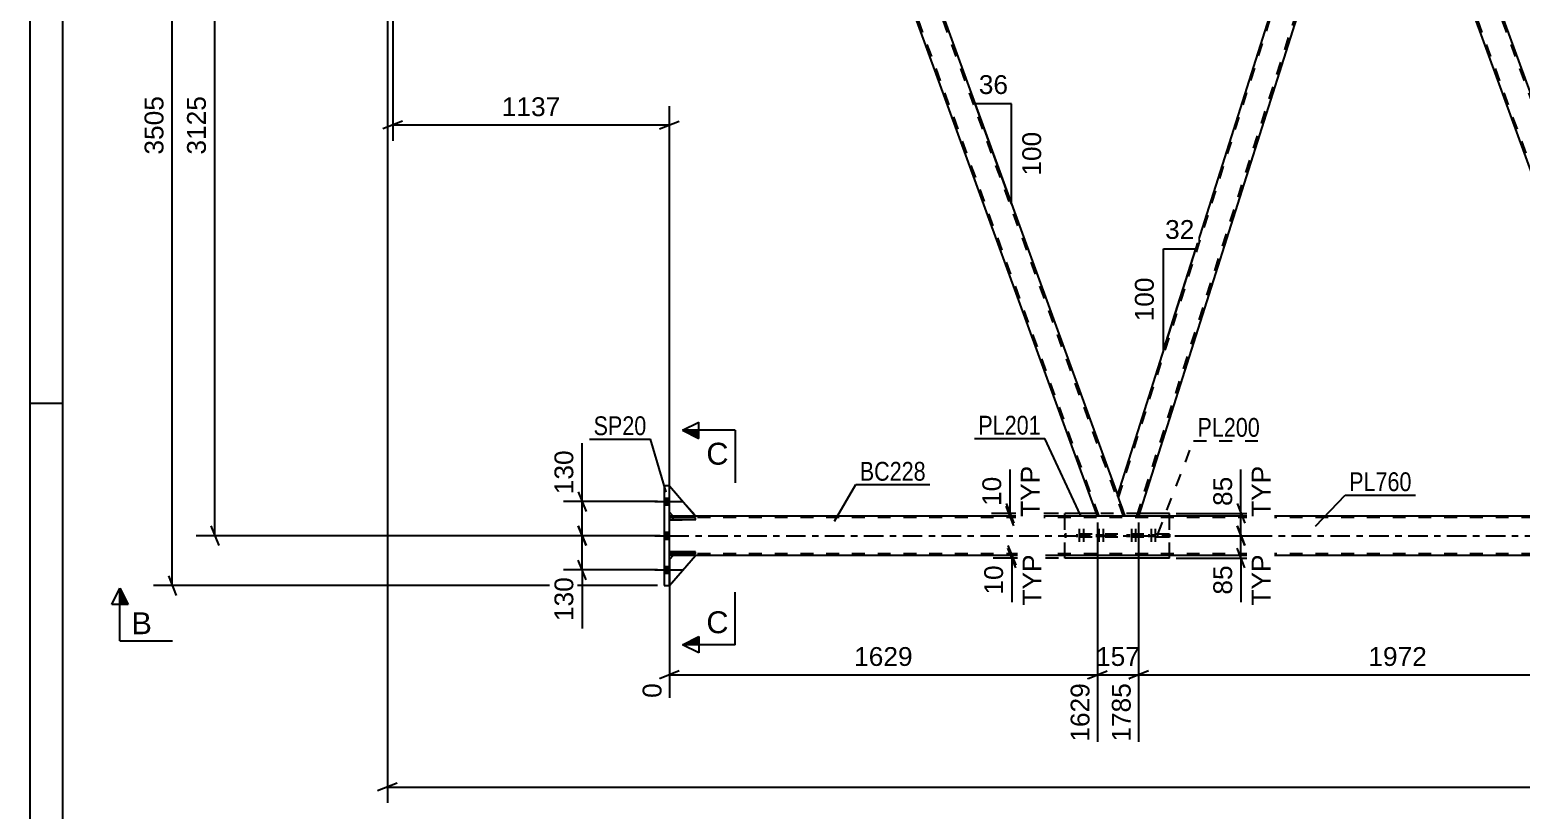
# Model space of a CAD drawing. Header units: millimetres. Extents: x -55 to 786, y -403 to 191.
# Drawn here: x -55.1 to 171.9, y -166.8 to -47.9 of the extents above; entities that cross this region are included whole.
import ezdxf

# ---------------------------------------------------------------- set-up
doc = ezdxf.new("R2010")
doc.units = ezdxf.units.MM
doc.linetypes.add('DXK_LINE_DOT2', pattern=[3.9198, 1.9599, -1.9599])
doc.linetypes.add('DXK_LINE_DOT3', pattern=[5.9187, 2.979, -0.9799, 0.9799, -0.9799])
doc.styles.add('Arial', font='ARIAL.TTF', dxfattribs={"height": 0.2})
doc.styles.add('Arial Narrow', font='ARIALN.TTF', dxfattribs={"height": 0.2})

# ---------------------------------------------------------------- blocks, each defined once
blk = doc.blocks.new('Unknown-203774531-1113')
at = {"color": 5, "linetype": 'Continuous'}
for p, q in [((-55.08, 191.12), (-55.08, -402.88)), ((-50.08, 186.12), (-50.08, -397.88)), ((-50.08, -104.88), (-55.08, -104.88))]:
    blk.add_line(p, q, dxfattribs=at)
blk = doc.blocks.new('Bolt-203774531-3167 - 3139')
at = {"color": 1, "linetype": 'DXK_LINE_DOT2'}
for p, q in [((112.27, -124.76), (112.27, -125.24)), ((112.63, -123.96), (112.63, -126.96)), ((112.87, -124.76), (112.87, -125.24)), ((112.99, -124.76), (112.99, -125.24)), ((113.23, -123.96), (113.23, -126.96)), ((113.59, -124.76), (113.59, -125.24)), ((115.28, -124.76), (115.28, -125.24)), ((115.64, -123.96), (115.64, -126.96)), ((115.88, -124.76), (115.88, -125.24)), ((116, -124.76), (116, -125.24)), ((116.24, -123.96), (116.24, -126.96)), ((116.6, -124.76), (116.6, -125.24))]:
    blk.add_line(p, q, dxfattribs=at)
blk = doc.blocks.new('Bolt-203774531-3196 - 3139')
at = {"linetype": 'Continuous'}
for points in [[(42.28, -120.32), (42.28, -119.28), (41.48, -119.28), (41.48, -120.32)], [(42.28, -120.32), (42.28, -119.28), (41.48, -119.28), (41.48, -120.32)], [(42.28, -120.32), (42.28, -119.28), (41.48, -119.28), (41.48, -120.32)], [(42.28, -125.52), (42.28, -124.48), (41.48, -124.48), (41.48, -125.52)], [(42.28, -125.52), (42.28, -124.48), (41.48, -124.48), (41.48, -125.52)], [(42.28, -130.72), (42.28, -129.68), (41.48, -129.68), (41.48, -130.72)], [(42.28, -130.72), (42.28, -129.68), (41.48, -129.68), (41.48, -130.72)], [(42.28, -130.72), (42.28, -129.68), (41.48, -129.68), (41.48, -130.72)]]:
    blk.add_hatch(color=1, dxfattribs=at).paths.add_polyline_path(points)
at = {"color": 1, "linetype": 'Continuous'}
for p, q in [((40.08, -119.8), (44.28, -119.8)), ((40.08, -119.8), (44.28, -119.8)), ((40.08, -119.8), (44.28, -119.8)), ((41.48, -119.28), (42.28, -119.28)), ((41.48, -119.28), (42.28, -119.28)), ((41.48, -119.28), (42.28, -119.28)), ((41.48, -120.32), (42.28, -120.32)), ((41.48, -120.32), (42.28, -120.32)), ((41.48, -120.32), (42.28, -120.32)), ((41.48, -124.48), (42.28, -124.48)), ((41.48, -124.48), (42.28, -124.48)), ((40.08, -125), (44.28, -125)), ((40.08, -125), (44.28, -125)), ((41.48, -125.52), (42.28, -125.52)), ((41.48, -125.52), (42.28, -125.52)), ((40.08, -130.2), (44.28, -130.2)), ((40.08, -130.2), (44.28, -130.2)), ((40.08, -130.2), (44.28, -130.2)), ((41.48, -129.68), (42.28, -129.68)), ((41.48, -129.68), (42.28, -129.68)), ((41.48, -129.68), (42.28, -129.68)), ((41.48, -130.72), (42.28, -130.72)), ((41.48, -130.72), (42.28, -130.72)), ((41.48, -130.72), (42.28, -130.72))]:
    blk.add_line(p, q, dxfattribs=at)
blk = doc.blocks.new('Part-203774531-3277 - 3139')
at = {"color": 2, "linetype": 'Continuous'}
for p, q in [((147.24, -3), (110.52, -118.79)), ((149.25, -3), (150.42, -6.21)), ((150.42, -6.21), (113.7, -122)), ((111.68, -122), (110.52, -118.79))]:
    blk.add_line(p, q, dxfattribs=at)
at = {"color": 7, "linetype": 'DXK_LINE_DOT2'}
for p, q in [((110.65, -119.16), (147.49, -3)), ((149.25, -3), (147.24, -3)), ((113.44, -122), (150.28, -5.84)), ((113.7, -122), (111.68, -122))]:
    blk.add_line(p, q, dxfattribs=at)
blk = doc.blocks.new('Part-203774531-3377 - 3139')
at = {"color": 2, "linetype": 'Continuous'}
for p, q in [((42.28, -117.4), (41.48, -117.4)), ((41.48, -117.4), (41.48, -132.6)), ((42.28, -132.6), (42.28, -117.4)), ((41.48, -132.6), (42.28, -132.6))]:
    blk.add_line(p, q, dxfattribs=at)
blk = doc.blocks.new('Part-203774531-3395 - 3139')
at = {"color": 2, "linetype": 'Continuous'}
for p, q in [((42.88, -128), (42.28, -128.6)), ((42.28, -132.6), (46.28, -128)), ((46.28, -128), (42.88, -128))]:
    blk.add_line(p, q, dxfattribs=at)
at = {"color": 7, "linetype": 'DXK_LINE_DOT2'}
blk.add_line((42.28, -128.6), (42.28, -132.6), dxfattribs=at)
blk = doc.blocks.new('Part-203774531-3397 - 3139')
at = {"color": 2, "linetype": 'Continuous'}
for p, q in [((42.28, -117.4), (46.28, -122)), ((42.88, -122), (42.28, -121.4)), ((46.28, -122), (42.88, -122))]:
    blk.add_line(p, q, dxfattribs=at)
at = {"color": 7, "linetype": 'DXK_LINE_DOT2'}
blk.add_line((42.28, -121.4), (42.28, -117.4), dxfattribs=at)
blk = doc.blocks.new('Part-203774531-3403 - 3139')
at = {"color": 2, "linetype": 'Continuous'}
for p, q in [((64.12, -3.01), (68.37, -3)), ((107.43, -122), (64.12, -3.01)), ((68.37, -3), (110.52, -118.79))]:
    blk.add_line(p, q, dxfattribs=at)
at = {"color": 7, "linetype": 'DXK_LINE_DOT2'}
for p, q in [((107.68, -122), (64.37, -3.01)), ((111.43, -122), (68.12, -3)), ((111.68, -122), (110.52, -118.79)), ((111.68, -122), (107.43, -122))]:
    blk.add_line(p, q, dxfattribs=at)
blk = doc.blocks.new('Part-203774531-3408 - 3139')
at = {"color": 7, "linetype": 'DXK_LINE_DOT2'}
for p, q in [((153.51, -3), (149.25, -3)), ((150.42, -6.21), (149.25, -3)), ((192.82, -122), (149.5, -3)), ((196.56, -122), (153.25, -3)), ((196.82, -122), (195.65, -118.79)), ((196.82, -122), (192.56, -122))]:
    blk.add_line(p, q, dxfattribs=at)
at = {"color": 2, "linetype": 'Continuous'}
for p, q in [((195.65, -118.79), (153.51, -3)), ((192.56, -122), (150.42, -6.21))]:
    blk.add_line(p, q, dxfattribs=at)
blk = doc.blocks.new('Part-203774531-3424 - 3139')
at = {"color": 7, "linetype": 'DXK_LINE_DOT2'}
for p, q in [((42.28, -121.4), (42.28, -117.4)), ((42.28, -117.4), (46.28, -122)), ((42.88, -122), (42.28, -121.4)), ((46.28, -122), (42.88, -122))]:
    blk.add_line(p, q, dxfattribs=at)
blk = doc.blocks.new('Part-203774531-3426 - 3139')
at = {"color": 2, "linetype": 'Continuous'}
for p, q in [((46.28, -127.44), (42.28, -127.44)), ((42.28, -127.44), (42.28, -127.76)), ((46.28, -127.76), (42.28, -127.76)), ((46.28, -127.52), (46.28, -127.44)), ((46.28, -127.76), (46.28, -127.52))]:
    blk.add_line(p, q, dxfattribs=at)
at = {"color": 7, "linetype": 'DXK_LINE_DOT2'}
for p, q in [((42.88, -127.76), (42.88, -127.44)), ((46.28, -127.52), (46.28, -127.52))]:
    blk.add_line(p, q, dxfattribs=at)
blk = doc.blocks.new('Part-203774531-3427 - 3139')
at = {"color": 2, "linetype": 'Continuous'}
for p, q in [((46.28, -122.24), (42.28, -122.24)), ((42.28, -122.24), (42.28, -122.56)), ((46.28, -122.56), (42.28, -122.56)), ((46.28, -122.48), (46.28, -122.24)), ((46.28, -122.56), (46.28, -122.48))]:
    blk.add_line(p, q, dxfattribs=at)
at = {"color": 7, "linetype": 'DXK_LINE_DOT2'}
for p, q in [((42.88, -122.56), (42.88, -122.24)), ((46.28, -122.48), (46.28, -122.48))]:
    blk.add_line(p, q, dxfattribs=at)
blk = doc.blocks.new('Part-203774531-3496 - 3139')
at = {"color": 7, "linetype": 'DXK_LINE_DOT2'}
for p, q in [((46.28, -127.44), (42.28, -127.44)), ((42.28, -127.44), (42.28, -127.76)), ((42.28, -127.76), (46.28, -127.76)), ((42.88, -127.76), (42.88, -127.44)), ((46.28, -127.76), (46.28, -127.44))]:
    blk.add_line(p, q, dxfattribs=at)
blk = doc.blocks.new('Part-203774531-3497 - 3139')
at = {"color": 7, "linetype": 'DXK_LINE_DOT2'}
for p, q in [((46.28, -122.24), (42.28, -122.24)), ((42.28, -122.24), (42.28, -122.56)), ((42.28, -122.56), (46.28, -122.56)), ((42.88, -122.56), (42.88, -122.24)), ((46.28, -122.56), (46.28, -122.24))]:
    blk.add_line(p, q, dxfattribs=at)
blk = doc.blocks.new('Part-203774531-3509 - 3139')
at = {"color": 7, "linetype": 'DXK_LINE_DOT2'}
for p, q in [((42.88, -128), (42.28, -128.6)), ((42.28, -132.6), (46.28, -128)), ((42.28, -128.6), (42.28, -132.6)), ((46.28, -128), (42.88, -128))]:
    blk.add_line(p, q, dxfattribs=at)
blk = doc.blocks.new('Part-203774531-3520 - 3139')
at = {"color": 7, "linetype": 'DXK_LINE_DOT2'}
for p, q in [((118.41, -124.76), (102.49, -124.76)), ((102.49, -124.76), (102.49, -125.24)), ((108.95, -124.76), (108.95, -125.24)), ((112, -125.24), (112, -124.76)), ((118.41, -124.76), (118.41, -125.24)), ((118.41, -125.24), (102.49, -125.24))]:
    blk.add_line(p, q, dxfattribs=at)
blk = doc.blocks.new('Part-203774531-3702 - 3139')
at = {"color": 2, "linetype": 'Continuous'}
for p, q in [((107.28, -121.6), (102.49, -121.6)), ((102.49, -122), (102.49, -121.6)), ((118.41, -121.6), (113.82, -121.6)), ((118.41, -122), (118.41, -121.6)), ((102.49, -128.4), (102.49, -128)), ((118.41, -128.4), (102.49, -128.4)), ((118.41, -128.4), (118.41, -128))]:
    blk.add_line(p, q, dxfattribs=at)
at = {"color": 7, "linetype": 'DXK_LINE_DOT2'}
for p, q in [((102.49, -128), (102.49, -122)), ((113.82, -121.6), (107.28, -121.6)), ((118.41, -128), (118.41, -122))]:
    blk.add_line(p, q, dxfattribs=at)
blk = doc.blocks.new('Part-203774531-3707 - 3139')
at = {"color": 2, "linetype": 'Continuous'}
for p, q in [((42.88, -122), (42.28, -122)), ((702.3, -122), (46.28, -122)), ((42.88, -128), (42.28, -128)), ((722.72, -128), (46.28, -128))]:
    blk.add_line(p, q, dxfattribs=at)
at = {"color": 7, "linetype": 'DXK_LINE_DOT2'}
for p, q in [((42.28, -128), (42.28, -122)), ((722.72, -122.24), (42.28, -122.24)), ((46.28, -122), (42.88, -122)), ((722.72, -127.76), (42.28, -127.76)), ((46.28, -128), (42.88, -128))]:
    blk.add_line(p, q, dxfattribs=at)
at = {"color": 7, "linetype": 'DXK_LINE_DOT3'}
blk.add_line((42.28, -125), (722.72, -125), dxfattribs=at)
blk = doc.blocks.new('Bolt-203774531-3729 - 3139')
at = {"color": 1, "linetype": 'DXK_LINE_DOT2'}
for p, q in [((104.32, -124.76), (104.32, -125.24)), ((104.68, -123.96), (104.68, -126.96)), ((104.97, -124.76), (104.97, -125.24)), ((105.04, -124.76), (105.04, -125.24)), ((105.33, -123.96), (105.33, -126.96)), ((105.69, -124.76), (105.69, -125.24)), ((107.3, -124.76), (107.3, -125.24)), ((107.66, -123.96), (107.66, -126.96)), ((107.95, -124.76), (107.95, -125.24)), ((108.02, -124.76), (108.02, -125.24)), ((108.31, -123.96), (108.31, -126.96)), ((108.67, -124.76), (108.67, -125.24))]:
    blk.add_line(p, q, dxfattribs=at)
blk = doc.blocks.new('StraightDimension-203774531-27132 - 3139')
at = {"color": 7, "linetype": 'Continuous'}
for p, q in [((-32.79, 6.1), (-33.99, 9.1)), ((-1.64, 7.6), (-36.24, 7.6)), ((-33.39, -132.6), (-33.39, 7.6)), ((-33.99, -131.1), (-32.79, -134.1)), ((40.48, -132.6), (-36.24, -132.6))]:
    blk.add_line(p, q, dxfattribs=at)
at = {"color": 0}
blk.add_wipeout([(-34.14, -57.45), (-38.34, -57.45), (-38.34, -67.55), (-34.14, -67.55)], dxfattribs=at)
at = {"color": 3, "style": 'Arial'}
blk.add_text('3505', height=2.865, rotation=90.0002, dxfattribs=at).set_placement((-34.74, -66.95))
blk = doc.blocks.new('StraightDimension-203774531-27293 - 3139')
at = {"color": 7, "linetype": 'Continuous'}
for p, q in [((93.82, -126.5), (95.02, -129.5)), ((95.02, -129.9), (93.82, -126.9)), ((101.49, -128), (91.57, -128)), ((101.49, -128.4), (91.57, -128.4)), ((94.42, -128.4), (94.42, -128))]:
    blk.add_line(p, q, dxfattribs=at)
at = {"color": 0}
blk.add_wipeout([(93.67, -128.92), (89.47, -128.92), (89.47, -134.57), (93.67, -134.57)], dxfattribs=at)
at = {"color": 7, "linetype": 'Continuous'}
blk.add_line((94.42, -128.4), (94.42, -135.1), dxfattribs=at)
at = {"color": 3, "style": 'Arial'}
blk.add_text('10', height=2.865, rotation=90.0002, dxfattribs=at).set_placement((93.07, -133.97))
at = {"color": 0, "linetype": 'Continuous'}
blk.add_wipeout([(99.52, -127.26), (95.32, -127.26), (95.32, -136.24), (99.52, -136.24)], dxfattribs=at)
at = {"color": 7, "linetype": 'Continuous'}
blk.add_line((94.42, -128.4), (94.42, -135.1), dxfattribs=at)
at = {"color": 3, "linetype": 'Continuous', "style": 'Arial'}
blk.add_text('TYP', height=2.865, rotation=90.0002, dxfattribs=at).set_placement((98.92, -135.64))
blk = doc.blocks.new('StraightDimension-203774531-4392 - 3139')
at = {"color": 7, "linetype": 'Continuous'}
for p, q in [((-26.33, -1.5), (-27.53, 1.5)), ((-1.64, 0), (-29.78, 0)), ((-26.93, -125), (-26.93, 0)), ((-27.53, -123.5), (-26.33, -126.5)), ((40.48, -125), (-29.78, -125))]:
    blk.add_line(p, q, dxfattribs=at)
at = {"color": 0}
blk.add_wipeout([(-27.68, -57.45), (-31.88, -57.45), (-31.88, -67.55), (-27.68, -67.55)], dxfattribs=at)
at = {"color": 3, "style": 'Arial'}
blk.add_text('3125', height=2.865, rotation=90.0002, dxfattribs=at).set_placement((-28.28, -66.95))
blk = doc.blocks.new('StraightDimension-203774531-27328 - 3139')
at = {"color": 7, "linetype": 'Continuous'}
for p, q in [((128.69, -120.1), (129.89, -123.1)), ((119.41, -121.6), (131.69, -121.6)), ((129.29, -125), (129.29, -121.6)), ((129.89, -126.5), (128.69, -123.5)), ((119.41, -125), (131.69, -125))]:
    blk.add_line(p, q, dxfattribs=at)
at = {"color": 0}
blk.add_wipeout([(128.54, -115.43), (124.34, -115.43), (124.34, -121.07), (128.54, -121.07)], dxfattribs=at)
at = {"color": 7, "linetype": 'Continuous'}
blk.add_line((129.29, -121.6), (129.29, -114.9), dxfattribs=at)
at = {"color": 3, "style": 'Arial'}
blk.add_text('85', height=2.865, rotation=90.0002, dxfattribs=at).set_placement((127.94, -120.47))
at = {"color": 0, "linetype": 'Continuous'}
blk.add_wipeout([(134.39, -113.76), (130.19, -113.76), (130.19, -122.74), (134.39, -122.74)], dxfattribs=at)
at = {"color": 7, "linetype": 'Continuous'}
blk.add_line((129.29, -121.6), (129.29, -114.9), dxfattribs=at)
at = {"color": 3, "linetype": 'Continuous', "style": 'Arial'}
blk.add_text('TYP', height=2.865, rotation=90.0002, dxfattribs=at).set_placement((133.79, -122.14))
blk = doc.blocks.new('StraightDimension-203774531-27362 - 3139')
at = {"color": 7, "linetype": 'Continuous'}
for p, q in [((107.43, -123), (107.43, -156.37)), ((113.7, -123), (113.7, -156.37)), ((105.93, -146.78), (108.93, -145.58)), ((107.43, -146.18), (113.7, -146.18)), ((115.2, -145.58), (112.2, -146.78))]:
    blk.add_line(p, q, dxfattribs=at)
at = {"color": 0}
blk.add_wipeout([(114.5, -145.43), (114.5, -141.23), (106.63, -141.23), (106.63, -145.43)], dxfattribs=at)
at = {"color": 0, "linetype": 'Continuous'}
blk.add_wipeout([(113.1, -146.88), (108.9, -146.88), (108.9, -156.97), (113.1, -156.97)], dxfattribs=at)
at = {"color": 3, "style": 'Arial'}
blk.add_text('157', height=2.865, dxfattribs=at).set_placement((107.23, -144.83))
at = {"color": 3, "linetype": 'Continuous', "style": 'Arial'}
blk.add_text('1785', height=2.865, rotation=90.0002, dxfattribs=at).set_placement((112.5, -156.37))
blk = doc.blocks.new('StraightDimension-203774531-4663 - 3139')
at = {"color": 7, "linetype": 'Continuous'}
for p, q in [((0.16, -4), (0.16, -64.84)), ((42.28, -121), (42.28, -59.59)), ((1.66, -61.84), (-1.34, -63.04)), ((0.16, -62.44), (42.28, -62.44)), ((40.78, -63.04), (43.78, -61.84))]:
    blk.add_line(p, q, dxfattribs=at)
at = {"color": 0}
blk.add_wipeout([(26.27, -61.69), (26.27, -57.49), (16.17, -57.49), (16.17, -61.69)], dxfattribs=at)
at = {"color": 3, "style": 'Arial'}
blk.add_text('1137', height=2.865, dxfattribs=at).set_placement((16.77, -61.09))
blk = doc.blocks.new('StraightDimension-203774531-4638 - 3139')
at = {"color": 7, "linetype": 'Continuous'}
for p, q in [((-0.64, -8.6), (-0.64, -165.68)), ((0.86, -162.68), (-2.14, -163.88)), ((-0.64, -163.28), (735.62, -163.28))]:
    blk.add_line(p, q, dxfattribs=at)
blk = doc.blocks.new('AngleDimension-203774531-4294 - 3139')
at = {"color": 7, "linetype": 'Continuous'}
for p, q in [((117.51, -81.29), (122.41, -81.29)), ((117.51, -96.74), (122.41, -81.29)), ((117.51, -96.74), (117.51, -81.29)), ((118.88, -92.42), (122.41, -81.29))]:
    blk.add_line(p, q, dxfattribs=at)
at = {"color": 0}
for points in [[(122.78, -80.39), (122.78, -76.19), (117.14, -76.19), (117.14, -80.39)], [(116.61, -85.08), (112.41, -85.08), (112.41, -92.95), (116.61, -92.95)]]:
    blk.add_wipeout(points, dxfattribs=at)
at = {"color": 3, "style": 'Arial'}
blk.add_text('32', height=2.865, dxfattribs=at).set_placement((117.74, -79.79))
blk.add_text('100', height=2.865, rotation=90.0002, dxfattribs=at).set_placement((116.01, -92.35))
blk = doc.blocks.new('StraightDimension-203774531-5037 - 3139')
at = {"color": 7, "linetype": 'Continuous'}
for p, q in [((28.4, -123.5), (29.6, -126.5)), ((40.88, -125), (26.15, -125)), ((29, -130.2), (29, -125)), ((29.6, -131.7), (28.4, -128.7)), ((40.48, -130.2), (26.15, -130.2))]:
    blk.add_line(p, q, dxfattribs=at)
at = {"color": 0}
blk.add_wipeout([(28.25, -130.73), (24.05, -130.73), (24.05, -138.6), (28.25, -138.6)], dxfattribs=at)
at = {"color": 7, "linetype": 'Continuous'}
blk.add_line((29, -130.2), (29, -139.12), dxfattribs=at)
blk.add_line((29, -130.2), (29, -139.12), dxfattribs=at)
at = {"color": 3, "style": 'Arial'}
blk.add_text('130', height=2.865, rotation=90.0002, dxfattribs=at).set_placement((27.65, -138))
blk = doc.blocks.new('StraightDimension-203774531-5050 - 3139')
at = {"color": 7, "linetype": 'Continuous'}
for p, q in [((40.48, -119.8), (26.15, -119.8)), ((28.4, -118.3), (29.6, -121.3)), ((29, -125), (29, -119.8)), ((29.6, -126.5), (28.4, -123.5)), ((40.88, -125), (26.15, -125))]:
    blk.add_line(p, q, dxfattribs=at)
at = {"color": 0}
blk.add_wipeout([(28.25, -111.4), (24.05, -111.4), (24.05, -119.28), (28.25, -119.28)], dxfattribs=at)
at = {"color": 7, "linetype": 'Continuous'}
blk.add_line((29, -119.8), (29, -110.88), dxfattribs=at)
blk.add_line((29, -119.8), (29, -110.88), dxfattribs=at)
at = {"color": 3, "style": 'Arial'}
blk.add_text('130', height=2.865, rotation=90.0002, dxfattribs=at).set_placement((27.65, -118.68))
blk = doc.blocks.new('StraightDimension-203774531-27310 - 3139')
at = {"color": 7, "linetype": 'Continuous'}
for p, q in [((93.54, -120.1), (94.74, -123.1)), ((101.49, -121.6), (91.29, -121.6)), ((101.49, -122), (91.29, -122)), ((94.74, -123.5), (93.54, -120.5)), ((94.14, -122), (94.14, -121.6))]:
    blk.add_line(p, q, dxfattribs=at)
at = {"color": 0}
blk.add_wipeout([(93.39, -115.43), (89.19, -115.43), (89.19, -121.07), (93.39, -121.07)], dxfattribs=at)
at = {"color": 7, "linetype": 'Continuous'}
blk.add_line((94.14, -121.6), (94.14, -114.9), dxfattribs=at)
at = {"color": 3, "style": 'Arial'}
blk.add_text('10', height=2.865, rotation=90.0002, dxfattribs=at).set_placement((92.79, -120.47))
at = {"color": 0, "linetype": 'Continuous'}
blk.add_wipeout([(99.24, -113.76), (95.04, -113.76), (95.04, -122.74), (99.24, -122.74)], dxfattribs=at)
at = {"color": 7, "linetype": 'Continuous'}
blk.add_line((94.14, -121.6), (94.14, -114.9), dxfattribs=at)
at = {"color": 3, "linetype": 'Continuous', "style": 'Arial'}
blk.add_text('TYP', height=2.865, rotation=90.0002, dxfattribs=at).set_placement((98.64, -122.14))
blk = doc.blocks.new('StraightDimension-203774531-27329 - 3139')
at = {"color": 7, "linetype": 'Continuous'}
for p, q in [((128.69, -123.5), (129.89, -126.5)), ((119.41, -125), (131.69, -125)), ((129.89, -129.9), (128.69, -126.9)), ((129.29, -128.4), (129.29, -125)), ((119.41, -128.4), (131.69, -128.4))]:
    blk.add_line(p, q, dxfattribs=at)
at = {"color": 0}
blk.add_wipeout([(128.54, -128.92), (124.34, -128.92), (124.34, -134.57), (128.54, -134.57)], dxfattribs=at)
at = {"color": 7, "linetype": 'Continuous'}
blk.add_line((129.29, -128.4), (129.29, -135.1), dxfattribs=at)
at = {"color": 3, "style": 'Arial'}
blk.add_text('85', height=2.865, rotation=90.0002, dxfattribs=at).set_placement((127.94, -133.97))
at = {"color": 0, "linetype": 'Continuous'}
blk.add_wipeout([(134.39, -127.26), (130.19, -127.26), (130.19, -136.24), (134.39, -136.24)], dxfattribs=at)
at = {"color": 7, "linetype": 'Continuous'}
blk.add_line((129.29, -128.4), (129.29, -135.1), dxfattribs=at)
at = {"color": 3, "linetype": 'Continuous', "style": 'Arial'}
blk.add_text('TYP', height=2.865, rotation=90.0002, dxfattribs=at).set_placement((133.79, -135.64))
blk = doc.blocks.new('StraightDimension-203774531-27361 - 3139')
at = {"color": 7, "linetype": 'Continuous'}
for p, q in [((113.7, -123), (113.7, -156.37)), ((192.56, -123), (192.56, -156.37)), ((115.2, -145.58), (112.2, -146.78)), ((113.7, -146.18), (192.56, -146.18)), ((191.06, -146.78), (194.06, -145.58))]:
    blk.add_line(p, q, dxfattribs=at)
at = {"color": 0}
blk.add_wipeout([(158.18, -145.43), (158.18, -141.23), (148.08, -141.23), (148.08, -145.43)], dxfattribs=at)
at = {"color": 0, "linetype": 'Continuous'}
blk.add_wipeout([(191.96, -146.88), (187.76, -146.88), (187.76, -156.97), (191.96, -156.97)], dxfattribs=at)
at = {"color": 3, "style": 'Arial'}
blk.add_text('1972', height=2.865, dxfattribs=at).set_placement((148.68, -144.83))
at = {"color": 3, "linetype": 'Continuous', "style": 'Arial'}
blk.add_text('3757', height=2.865, rotation=90.0002, dxfattribs=at).set_placement((191.36, -156.37))
blk = doc.blocks.new('StraightDimension-203774531-27363 - 3139')
at = {"color": 7, "linetype": 'Continuous'}
for p, q in [((107.43, -123), (107.43, -156.37)), ((42.28, -129), (42.28, -149.7)), ((43.78, -145.58), (40.78, -146.78)), ((42.28, -146.18), (107.43, -146.18)), ((105.93, -146.78), (108.93, -145.58))]:
    blk.add_line(p, q, dxfattribs=at)
at = {"color": 0}
blk.add_wipeout([(79.9, -145.43), (79.9, -141.23), (69.8, -141.23), (69.8, -145.43)], dxfattribs=at)
at = {"color": 0, "linetype": 'Continuous'}
for points in [[(41.68, -146.88), (37.48, -146.88), (37.48, -150.3), (41.68, -150.3)], [(106.83, -146.88), (102.63, -146.88), (102.63, -156.97), (106.83, -156.97)]]:
    blk.add_wipeout(points, dxfattribs=at)
at = {"color": 3, "style": 'Arial'}
blk.add_text('1629', height=2.865, dxfattribs=at).set_placement((70.4, -144.83))
at = {"color": 3, "linetype": 'Continuous', "style": 'Arial'}
for s, height, p in [('0', 2.87, (41.08, -149.7)), ('1629', 2.865, (106.23, -156.37))]:
    blk.add_text(s, height=height, rotation=90.0002, dxfattribs=at).set_placement(p)
blk = doc.blocks.new('AngleDimension-203774531-38036 - 3139')
at = {"color": 7, "linetype": 'Continuous'}
for p, q in [((88.83, -59.22), (88.83, -59.22)), ((94.37, -59.22), (88.83, -59.22)), ((94.37, -74.44), (88.83, -59.22)), ((94.37, -74.44), (94.37, -59.22))]:
    blk.add_line(p, q, dxfattribs=at)
at = {"color": 0}
for points in [[(94.43, -58.32), (94.43, -54.12), (88.78, -54.12), (88.78, -58.32)], [(99.47, -62.89), (95.27, -62.89), (95.27, -70.77), (99.47, -70.77)]]:
    blk.add_wipeout(points, dxfattribs=at)
at = {"color": 3, "style": 'Arial'}
blk.add_text('36', height=2.865, dxfattribs=at).set_placement((89.38, -57.72))
blk.add_text('100', height=2.865, rotation=90.0002, dxfattribs=at).set_placement((98.87, -70.16))
blk = doc.blocks.new('Mark-203774531-3373 - 3139')
at = {"color": 0}
blk.add_wipeout([(38.78, -109.68), (38.78, -106.68), (30.74, -106.68), (30.74, -109.68)], dxfattribs=at)
blk.add_wipeout([(38.78, -109.68), (38.78, -106.68), (30.74, -106.68), (30.74, -109.68)], dxfattribs=at)
at = {"color": 30, "linetype": 'Continuous'}
for p in [(30.14, -110.28), (41.8, -118.36)]:
    blk.add_line(p, (39.38, -110.28), dxfattribs=at)
at = {"color": 3, "style": 'Arial Narrow'}
blk.add_text('SP20', height=2.863, dxfattribs=at).set_placement((30.74, -109.68))
blk = doc.blocks.new('Mark-203774531-3516 - 3139')
at = {"color": 0}
blk.add_wipeout([(132.17, -109.93), (132.17, -106.93), (122.67, -106.93), (122.67, -109.93)], dxfattribs=at)
blk.add_wipeout([(132.17, -109.93), (132.17, -106.93), (122.67, -106.93), (122.67, -109.93)], dxfattribs=at)
at = {"color": 30, "linetype": 'DXK_LINE_DOT2'}
for p, q in [((116.62, -124.76), (122.07, -110.53)), ((122.07, -110.53), (132.77, -110.53))]:
    blk.add_line(p, q, dxfattribs=at)
at = {"color": 3, "style": 'Arial Narrow'}
blk.add_text('PL200', height=2.863, dxfattribs=at).set_placement((122.67, -109.93))
blk = doc.blocks.new('Mark-203774531-3703 - 3139')
at = {"color": 0}
blk.add_wipeout([(81.31, -116.62), (81.31, -113.62), (71.26, -113.62), (71.26, -116.62)], dxfattribs=at)
blk.add_wipeout([(81.31, -116.62), (81.31, -113.62), (71.26, -113.62), (71.26, -116.62)], dxfattribs=at)
at = {"color": 30, "linetype": 'Continuous'}
for p, q in [((67.4, -122.79), (70.66, -117.22)), ((70.66, -117.22), (81.91, -117.22))]:
    blk.add_line(p, q, dxfattribs=at)
at = {"color": 3, "style": 'Arial Narrow'}
blk.add_text('BC228', height=2.863, dxfattribs=at).set_placement((71.26, -116.62))
blk = doc.blocks.new('Mark-203774531-3698 - 3139')
at = {"color": 0}
blk.add_wipeout([(98.81, -109.6), (98.81, -106.6), (89.31, -106.6), (89.31, -109.6)], dxfattribs=at)
blk.add_wipeout([(98.81, -109.6), (98.81, -106.6), (89.31, -106.6), (89.31, -109.6)], dxfattribs=at)
at = {"color": 30, "linetype": 'Continuous'}
for p in [(88.71, -110.2), (104.84, -121.89)]:
    blk.add_line(p, (99.41, -110.2), dxfattribs=at)
at = {"color": 3, "style": 'Arial Narrow'}
blk.add_text('PL201', height=2.863, dxfattribs=at).set_placement((89.31, -109.6))
blk = doc.blocks.new('Mark-203774531-3783 - 3139')
at = {"color": 0, "linetype": 'Continuous'}
blk.add_wipeout([(155.26, -118.21), (155.26, -115.21), (145.76, -115.21), (145.76, -118.21)], dxfattribs=at)
blk.add_wipeout([(155.26, -118.21), (155.26, -115.21), (145.76, -115.21), (145.76, -118.21)], dxfattribs=at)
at = {"color": 30, "linetype": 'Continuous'}
for p, q in [((140.66, -123.55), (145.16, -118.81)), ((145.16, -118.81), (155.86, -118.81))]:
    blk.add_line(p, q, dxfattribs=at)
at = {"color": 3, "linetype": 'Continuous', "style": 'Arial Narrow'}
blk.add_text('PL760', height=2.863, dxfattribs=at).set_placement((145.76, -118.21))
blk = doc.blocks.new('SectionMark-203774531-5193 - 3139')
at = {"color": 6, "linetype": 'Continuous'}
for p in [(-42.61, -135.5), (-41.36, -141)]:
    blk.add_line(p, (-41.36, -133), dxfattribs=at)
at = {"color": 0, "linetype": 'Continuous'}
blk.add_wipeout([(-36.5, -140), (-36.5, -136.5), (-39.61, -136.5), (-39.61, -140)], dxfattribs=at)
at = {"linetype": 'Continuous'}
blk.add_hatch(color=6, dxfattribs=at).paths.add_polyline_path([(-40.11, -135.5), (-41.36, -135.5), (-41.36, -133)])
at = {"color": 6, "linetype": 'Continuous'}
for p, q in [((-41.36, -133), (-40.11, -135.5)), ((-40.11, -135.5), (-42.61, -135.5)), ((-41.36, -141), (-33.36, -141))]:
    blk.add_line(p, q, dxfattribs=at)
at = {"color": 3, "linetype": 'Continuous', "style": 'Arial'}
blk.add_text('B', height=3.34, dxfattribs=at).set_placement((-39.61, -140))
blk = doc.blocks.new('SectionMark-203774531-5197 - 3139')
at = {"color": 6, "linetype": 'Continuous'}
for p, q in [((44.28, -108.93), (46.78, -107.68)), ((52.28, -108.93), (44.28, -108.93)), ((52.28, -141.6), (44.28, -141.6)), ((46.78, -142.85), (44.28, -141.6))]:
    blk.add_line(p, q, dxfattribs=at)
at = {"color": 0, "linetype": 'Continuous'}
for points in [[(51.28, -114.18), (51.28, -110.68), (47.91, -110.68), (47.91, -114.18)], [(51.28, -139.85), (51.28, -136.35), (47.91, -136.35), (47.91, -139.85)]]:
    blk.add_wipeout(points, dxfattribs=at)
at = {"linetype": 'Continuous'}
for points in [[(46.78, -108.93), (46.78, -110.18), (44.28, -108.93)], [(46.78, -140.35), (46.78, -141.6), (44.28, -141.6)]]:
    blk.add_hatch(color=6, dxfattribs=at).paths.add_polyline_path(points)
at = {"color": 6, "linetype": 'Continuous'}
for p, q in [((44.28, -108.93), (46.78, -110.18)), ((46.78, -110.18), (46.78, -107.68)), ((52.28, -108.93), (52.28, -116.93)), ((52.28, -141.6), (52.28, -133.6)), ((44.28, -141.6), (46.78, -140.35)), ((46.78, -140.35), (46.78, -142.85))]:
    blk.add_line(p, q, dxfattribs=at)
at = {"color": 3, "linetype": 'Continuous', "style": 'Arial'}
for p in [(47.91, -114.18), (47.91, -139.85)]:
    blk.add_text('C', height=3.34, dxfattribs=at).set_placement(p)

msp = doc.modelspace()

# ---------------------------------------------------------------- block references
for name in ['Unknown-203774531-1113', 'Part-203774531-3403 - 3139', 'Part-203774531-3277 - 3139', 'Part-203774531-3408 - 3139', 'Part-203774531-3377 - 3139', 'Part-203774531-3397 - 3139', 'Part-203774531-3424 - 3139', 'Bolt-203774531-3196 - 3139', 'Part-203774531-3707 - 3139', 'Part-203774531-3427 - 3139', 'Part-203774531-3497 - 3139', 'Part-203774531-3702 - 3139', 'Part-203774531-3520 - 3139', 'Bolt-203774531-3729 - 3139', 'Bolt-203774531-3167 - 3139', 'Part-203774531-3426 - 3139', 'Part-203774531-3496 - 3139', 'Part-203774531-3395 - 3139', 'Part-203774531-3509 - 3139']:
    msp.add_blockref(name, (0, 0))

# ---------------------------------------------------------------- next in the draw order: block references
for name in ['StraightDimension-203774531-27132 - 3139', 'StraightDimension-203774531-27328 - 3139', 'StraightDimension-203774531-27362 - 3139', 'StraightDimension-203774531-27293 - 3139']:
    msp.add_blockref(name, (0, 0))

# ---------------------------------------------------------------- next in the draw order: block references
msp.add_blockref('StraightDimension-203774531-4392 - 3139', (0, 0))

# ---------------------------------------------------------------- next in the draw order: block references
msp.add_blockref('StraightDimension-203774531-4663 - 3139', (0, 0))

# ---------------------------------------------------------------- next in the draw order: block references
msp.add_blockref('StraightDimension-203774531-4638 - 3139', (0, 0))

# ---------------------------------------------------------------- next in the draw order: block references
for name in ['AngleDimension-203774531-38036 - 3139', 'AngleDimension-203774531-4294 - 3139', 'StraightDimension-203774531-27310 - 3139', 'StraightDimension-203774531-5037 - 3139', 'StraightDimension-203774531-27329 - 3139']:
    msp.add_blockref(name, (0, 0))

# ---------------------------------------------------------------- next in the draw order: block references
for name in ['StraightDimension-203774531-5050 - 3139', 'StraightDimension-203774531-27361 - 3139']:
    msp.add_blockref(name, (0, 0))

# ---------------------------------------------------------------- next in the draw order: block references
for name in ['Mark-203774531-3373 - 3139', 'Mark-203774531-3516 - 3139', 'Mark-203774531-3783 - 3139', 'StraightDimension-203774531-27363 - 3139']:
    msp.add_blockref(name, (0, 0))

# ---------------------------------------------------------------- next in the draw order: block references
for name in ['Mark-203774531-3698 - 3139', 'Mark-203774531-3703 - 3139', 'SectionMark-203774531-5193 - 3139']:
    msp.add_blockref(name, (0, 0))

# ---------------------------------------------------------------- next in the draw order: block references
msp.add_blockref('SectionMark-203774531-5197 - 3139', (0, 0))

doc.saveas('drawing.dxf')
